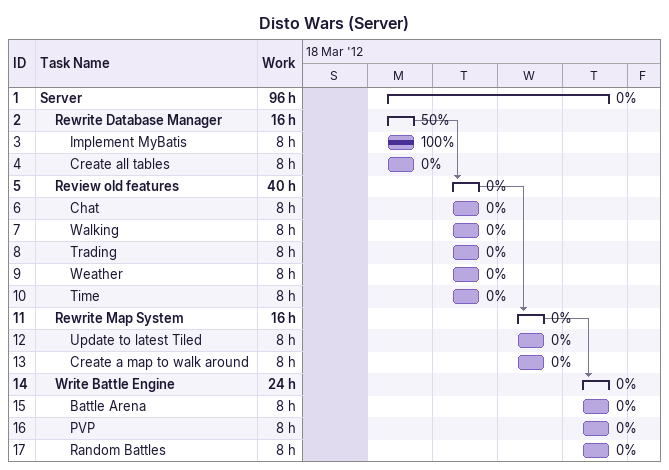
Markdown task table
Disto Wars (Server)

| ID | Level | Task | Start | Finish | Predecessors | % complete | Work (h) |
|---|---|---|---|---|---|---|---|
| 1 | 1 | **Server** | 2012-03-19 | 2012-03-22 |  | 0 | 96 |
| 2 | 2 | **Rewrite Database Manager** | 2012-03-19 | 2012-03-19 |  | 50 | 16 |
| 3 | 3 | Implement MyBatis | 2012-03-19 | 2012-03-19 |  | 100 | 8 |
| 4 | 3 | Create all tables | 2012-03-19 | 2012-03-19 |  | 0 | 8 |
| 5 | 2 | **Review old features** | 2012-03-20 | 2012-03-20 | 2 | 0 | 40 |
| 6 | 3 | Chat | 2012-03-20 | 2012-03-20 |  | 0 | 8 |
| 7 | 3 | Walking | 2012-03-20 | 2012-03-20 |  | 0 | 8 |
| 8 | 3 | Trading | 2012-03-20 | 2012-03-20 |  | 0 | 8 |
| 9 | 3 | Weather | 2012-03-20 | 2012-03-20 |  | 0 | 8 |
| 10 | 3 | Time | 2012-03-20 | 2012-03-20 |  | 0 | 8 |
| 11 | 2 | **Rewrite Map System** | 2012-03-21 | 2012-03-21 | 5 | 0 | 16 |
| 12 | 3 | Update to latest Tiled | 2012-03-21 | 2012-03-21 |  | 0 | 8 |
| 13 | 3 | Create a map to walk around | 2012-03-21 | 2012-03-21 |  | 0 | 8 |
| 14 | 2 | **Write Battle Engine** | 2012-03-22 | 2012-03-22 | 11 | 0 | 24 |
| 15 | 3 | Battle Arena | 2012-03-22 | 2012-03-22 |  | 0 | 8 |
| 16 | 3 | PVP | 2012-03-22 | 2012-03-22 |  | 0 | 8 |
| 17 | 3 | Random Battles | 2012-03-22 | 2012-03-22 |  | 0 | 8 |
